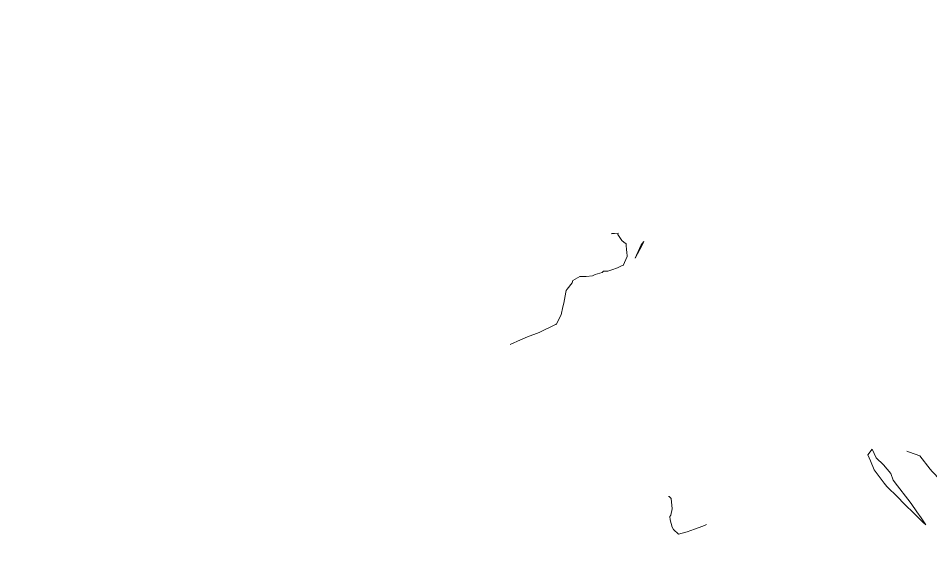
# Model space of a CAD drawing. Header units: millimetres. Extents: x -446 to 392, y -249 to 379.
# Drawn here: x -61.4 to 76.3, y -167.7 to -86 of the extents above; entities that cross this region are included whole.
import ezdxf

# ---------------------------------------------------------------- set-up
doc = ezdxf.new("R2010")
doc.units = ezdxf.units.MM
doc.header["$MEASUREMENT"] = 0
doc.layers.add('Layer 1', color=7, linetype='Continuous')

msp = doc.modelspace()

# ---------------------------------------------------------------- linework, layer by layer
at = {"layer": 'Layer 1', "color": 5, "lineweight": 0}
msp.add_open_spline([(-446.0374, -230.5655), (-446.0374, -230.5655), (392.1616, -230.5655), (392.1616, -230.5655), (392.1616, -230.5655), (392.1616, -230.5655), (392.1616, 379.0343), (392.1616, 379.0343), (392.1616, 379.0343), (392.1616, 379.0343), (-446.0374, 379.0343), (-446.0374, 379.0343), (-446.0374, 379.0343), (-446.0374, 379.0343), (-446.0374, -230.5655), (-446.0374, -230.5655)], degree=3, knots=[0, 0, 0, 0, 0.2, 0.2, 0.2, 0.2, 0.4, 0.4, 0.4, 0.4, 0.6, 0.6, 0.6, 0.6, 1, 1, 1, 1], dxfattribs=at)
at = {"layer": 'Layer 1', "color": 2, "lineweight": 0}
for points, knots in [([(28.0387, -118.5371), (28.0387, -118.5371), (28.2055, -118.4868), (28.2055, -118.4868), (28.2055, -118.4868), (28.2055, -118.4868), (28.5678, -118.4971), (28.5678, -118.4971), (28.5678, -118.4971), (28.5678, -118.4971), (29.1295, -118.4354), (29.1295, -118.4354), (29.1295, -118.4354), (29.1295, -118.4354), (29.042, -118.6085), (29.042, -118.6085), (29.042, -118.6085), (29.042, -118.6085), (29.6677, -119.5118), (29.6677, -119.5118), (29.6677, -119.5118), (29.6677, -119.5118), (29.9345, -119.8027), (29.9345, -119.8027), (29.9345, -119.8027), (29.9345, -119.8027), (30.287, -120.0352), (30.287, -120.0352), (30.287, -120.0352), (30.287, -120.0352), (30.2962, -120.1655), (30.2962, -120.1655), (30.2962, -120.1655), (30.2962, -120.1655), (30.3728, -120.9877), (30.3728, -120.9877), (30.3728, -120.9877), (30.3728, -120.9877), (30.4127, -121.2248), (30.4127, -121.2248), (30.4127, -121.2248), (30.4127, -121.2248), (30.4705, -121.9316), (30.4705, -121.9316), (30.4705, -121.9316), (30.4705, -121.9316), (29.8694, -123.3006), (29.8694, -123.3006), (29.8694, -123.3006), (29.8694, -123.3006), (29.614, -123.3309), (29.614, -123.3309), (29.614, -123.3309), (29.614, -123.3309), (28.998, -123.6446), (28.998, -123.6446), (28.998, -123.6446), (28.998, -123.6446), (28.137, -123.9302), (28.137, -123.9302), (28.137, -123.9302), (28.137, -123.9302), (27.5445, -124.1348), (27.5445, -124.1348), (27.5445, -124.1348), (27.5445, -124.1348), (26.888, -124.1599), (26.888, -124.1599), (26.888, -124.1599), (26.888, -124.1599), (26.6703, -124.3393), (26.6703, -124.3393), (26.6703, -124.3393), (26.6703, -124.3393), (25.6487, -124.6473), (25.6487, -124.6473), (25.6487, -124.6473), (25.6487, -124.6473), (25.2373, -124.8387), (25.2373, -124.8387), (25.2373, -124.8387), (25.2373, -124.8387), (24.2791, -124.9581), (24.2791, -124.9581), (24.2791, -124.9581), (24.2791, -124.9581), (23.3112, -124.9827), (23.3112, -124.9827), (23.3112, -124.9827), (23.3112, -124.9827), (22.2542, -125.5815), (22.2542, -125.5815), (22.2542, -125.5815), (22.2542, -125.5815), (22.1582, -125.9358), (22.1582, -125.9358), (22.1582, -125.9358), (22.1582, -125.9358), (21.3891, -126.8859), (21.3891, -126.8859), (21.3891, -126.8859), (21.3891, -126.8859), (21.2486, -127.0636), (21.2486, -127.0636), (21.2486, -127.0636), (21.2486, -127.0636), (21.188, -127.3048), (21.188, -127.3048), (21.188, -127.3048), (21.188, -127.3048), (20.9274, -128.9971), (20.9274, -128.9971), (20.9274, -128.9971), (20.9274, -128.9971), (20.7692, -129.528), (20.7692, -129.528), (20.7692, -129.528), (20.7692, -129.528), (20.5206, -130.7227), (20.5206, -130.7227), (20.5206, -130.7227), (20.5206, -130.7227), (19.8213, -132.0825), (19.8213, -132.0825), (19.8213, -132.0825), (19.8213, -132.0825), (19.7944, -132.1568), (19.7944, -132.1568), (19.7944, -132.1568), (19.7944, -132.1568), (19.7453, -132.1717), (19.7453, -132.1717), (19.7453, -132.1717), (19.7453, -132.1717), (19.6984, -132.1854), (19.6984, -132.1854), (19.6984, -132.1854), (19.6984, -132.1854), (19.5367, -132.254), (19.5367, -132.254), (19.5367, -132.254), (19.5367, -132.254), (17.1838, -133.4293), (17.1838, -133.4293), (17.1838, -133.4293), (17.1838, -133.4293), (15.432, -134.0641), (15.432, -134.0641), (15.432, -134.0641), (15.432, -134.0641), (14.3795, -134.5326), (14.3795, -134.5326), (14.3795, -134.5326), (14.3795, -134.5326), (12.8197, -135.2022), (12.8197, -135.2022)], [0, 0, 0, 0, 0.025, 0.025, 0.025, 0.025, 0.05, 0.05, 0.05, 0.05, 0.075, 0.075, 0.075, 0.075, 0.1, 0.1, 0.1, 0.1, 0.125, 0.125, 0.125, 0.125, 0.15, 0.15, 0.15, 0.15, 0.175, 0.175, 0.175, 0.175, 0.2, 0.2, 0.2, 0.2, 0.225, 0.225, 0.225, 0.225, 0.25, 0.25, 0.25, 0.25, 0.275, 0.275, 0.275, 0.275, 0.3, 0.3, 0.3, 0.3, 0.325, 0.325, 0.325, 0.325, 0.35, 0.35, 0.35, 0.35, 0.375, 0.375, 0.375, 0.375, 0.4, 0.4, 0.4, 0.4, 0.425, 0.425, 0.425, 0.425, 0.45, 0.45, 0.45, 0.45, 0.475, 0.475, 0.475, 0.475, 0.5, 0.5, 0.5, 0.5, 0.525, 0.525, 0.525, 0.525, 0.55, 0.55, 0.55, 0.55, 0.575, 0.575, 0.575, 0.575, 0.6, 0.6, 0.6, 0.6, 0.625, 0.625, 0.625, 0.625, 0.65, 0.65, 0.65, 0.65, 0.675, 0.675, 0.675, 0.675, 0.7, 0.7, 0.7, 0.7, 0.725, 0.725, 0.725, 0.725, 0.75, 0.75, 0.75, 0.75, 0.775, 0.775, 0.775, 0.775, 0.8, 0.8, 0.8, 0.8, 0.825, 0.825, 0.825, 0.825, 0.85, 0.85, 0.85, 0.85, 0.875, 0.875, 0.875, 0.875, 0.9, 0.9, 0.9, 0.9, 0.925, 0.925, 0.925, 0.925, 0.95, 0.95, 0.95, 0.95, 1, 1, 1, 1]), ([(32.5411, -120.302), (32.5411, -120.302), (32.5577, -120.1889), (32.5577, -120.1889), (32.5577, -120.1889), (32.5577, -120.1889), (32.9616, -119.677), (32.9616, -119.677), (32.9616, -119.677), (32.9616, -119.677), (32.7914, -120.1278), (32.7914, -120.1278), (32.7914, -120.1278), (32.7914, -120.1278), (32.7228, -120.2232), (32.7228, -120.2232), (32.7228, -120.2232), (32.7228, -120.2232), (31.6898, -122.2178), (31.6898, -122.2178), (31.6898, -122.2178), (31.6898, -122.2178), (32.5411, -120.302), (32.5411, -120.302)], [0, 0, 0, 0, 0.14285714, 0.14285714, 0.14285714, 0.14285714, 0.28571429, 0.28571429, 0.28571429, 0.28571429, 0.42857143, 0.42857143, 0.42857143, 0.42857143, 0.57142857, 0.57142857, 0.57142857, 0.57142857, 0.71428571, 0.71428571, 0.71428571, 0.71428571, 1, 1, 1, 1]), ([(72.6455, -151.3), (72.6455, -151.3), (73.0495, -151.456), (73.0495, -151.456), (73.0495, -151.456), (73.0495, -151.456), (74.6196, -151.9856), (74.6196, -151.9856), (74.6196, -151.9856), (74.6196, -151.9856), (76.196, -153.994), (76.196, -153.994), (76.196, -153.994), (76.196, -153.994), (76.5086, -154.3631), (76.5086, -154.3631), (76.5086, -154.3631), (76.5086, -154.3631), (77.7136, -155.651), (77.7136, -155.651), (77.7136, -155.651), (77.7136, -155.651), (78.2878, -156.316), (78.2878, -156.316), (78.2878, -156.316), (78.2878, -156.316), (78.5729, -156.6274), (78.5729, -156.6274), (78.5729, -156.6274), (78.5729, -156.6274), (79.7265, -158.0096), (79.7265, -158.0096), (79.7265, -158.0096), (79.7265, -158.0096), (80.1642, -158.4884), (80.1642, -158.4884), (80.1642, -158.4884), (80.1642, -158.4884), (81.4235, -159.8488), (81.4235, -159.8488), (81.4235, -159.8488), (81.4235, -159.8488), (82.5725, -161.1155), (82.5725, -161.1155), (82.5725, -161.1155), (82.5725, -161.1155), (83.1673, -161.6635), (83.1673, -161.6635), (83.1673, -161.6635), (83.1673, -161.6635), (84.834, -163.5644), (84.834, -163.5644), (84.834, -163.5644), (84.834, -163.5644), (84.8585, -163.5856), (84.8585, -163.5856), (84.8585, -163.5856), (84.8585, -163.5856), (84.914, -163.6513), (84.914, -163.6513), (84.914, -163.6513), (84.914, -163.6513), (84.6997, -163.7136), (84.6997, -163.7136), (84.6997, -163.7136), (84.6997, -163.7136), (83.285, -164.3272), (83.285, -164.3272), (83.285, -164.3272), (83.285, -164.3272), (81.4126, -163.1148), (81.4126, -163.1148), (81.4126, -163.1148), (81.4126, -163.1148), (80.531, -163.2062), (80.531, -163.2062), (80.531, -163.2062), (80.531, -163.2062), (80.1619, -163.1479), (80.1619, -163.1479), (80.1619, -163.1479), (80.1619, -163.1479), (79.7602, -163.1519), (79.7602, -163.1519), (79.7602, -163.1519), (79.7602, -163.1519), (79.2694, -163.2439), (79.2694, -163.2439)], [0, 0, 0, 0, 0.04347826, 0.04347826, 0.04347826, 0.04347826, 0.08695652, 0.08695652, 0.08695652, 0.08695652, 0.13043478, 0.13043478, 0.13043478, 0.13043478, 0.17391304, 0.17391304, 0.17391304, 0.17391304, 0.2173913, 0.2173913, 0.2173913, 0.2173913, 0.26086957, 0.26086957, 0.26086957, 0.26086957, 0.30434783, 0.30434783, 0.30434783, 0.30434783, 0.34782609, 0.34782609, 0.34782609, 0.34782609, 0.39130435, 0.39130435, 0.39130435, 0.39130435, 0.43478261, 0.43478261, 0.43478261, 0.43478261, 0.47826087, 0.47826087, 0.47826087, 0.47826087, 0.52173913, 0.52173913, 0.52173913, 0.52173913, 0.56521739, 0.56521739, 0.56521739, 0.56521739, 0.60869565, 0.60869565, 0.60869565, 0.60869565, 0.65217391, 0.65217391, 0.65217391, 0.65217391, 0.69565217, 0.69565217, 0.69565217, 0.69565217, 0.73913043, 0.73913043, 0.73913043, 0.73913043, 0.7826087, 0.7826087, 0.7826087, 0.7826087, 0.82608696, 0.82608696, 0.82608696, 0.82608696, 0.86956522, 0.86956522, 0.86956522, 0.86956522, 0.91304348, 0.91304348, 0.91304348, 0.91304348, 1, 1, 1, 1]), ([(36.7207, -158.1204), (36.7207, -158.1204), (36.7818, -158.1358), (36.7818, -158.1358), (36.7818, -158.1358), (36.7818, -158.1358), (37.1252, -158.4272), (37.1252, -158.4272), (37.1252, -158.4272), (37.1252, -158.4272), (37.2555, -160.0231), (37.2555, -160.0231), (37.2555, -160.0231), (37.2555, -160.0231), (37.0486, -160.9687), (37.0486, -160.9687), (37.0486, -160.9687), (37.0486, -160.9687), (36.8984, -161.1361), (36.8984, -161.1361), (36.8984, -161.1361), (36.8984, -161.1361), (36.9744, -161.6686), (36.9744, -161.6686), (36.9744, -161.6686), (36.9744, -161.6686), (37.2412, -162.7805), (37.2412, -162.7805), (37.2412, -162.7805), (37.2412, -162.7805), (37.468, -163.1268), (37.468, -163.1268), (37.468, -163.1268), (37.468, -163.1268), (38.1902, -163.8181), (38.1902, -163.8181), (38.1902, -163.8181), (38.1902, -163.8181), (39.5015, -163.4787), (39.5015, -163.4787), (39.5015, -163.4787), (39.5015, -163.4787), (40.6277, -163.0702), (40.6277, -163.0702), (40.6277, -163.0702), (40.6277, -163.0702), (41.8636, -162.596), (41.8636, -162.596), (41.8636, -162.596), (41.8636, -162.596), (42.4561, -162.34), (42.4561, -162.34)], [0, 0, 0, 0, 0.07142857, 0.07142857, 0.07142857, 0.07142857, 0.14285714, 0.14285714, 0.14285714, 0.14285714, 0.21428571, 0.21428571, 0.21428571, 0.21428571, 0.28571429, 0.28571429, 0.28571429, 0.28571429, 0.35714286, 0.35714286, 0.35714286, 0.35714286, 0.42857143, 0.42857143, 0.42857143, 0.42857143, 0.5, 0.5, 0.5, 0.5, 0.57142857, 0.57142857, 0.57142857, 0.57142857, 0.64285714, 0.64285714, 0.64285714, 0.64285714, 0.71428571, 0.71428571, 0.71428571, 0.71428571, 0.78571429, 0.78571429, 0.78571429, 0.78571429, 0.85714286, 0.85714286, 0.85714286, 0.85714286, 1, 1, 1, 1])]:
    msp.add_open_spline(points, degree=3, knots=knots, dxfattribs=at)
at = {"layer": 'Layer 1', "color": 3, "lineweight": 0}
msp.add_open_spline([(74.8259, -161.3509), (74.8259, -161.3509), (75.5395, -162.4125), (75.5395, -162.4125), (75.5395, -162.4125), (75.5395, -162.4125), (75.0367, -161.9503), (75.0367, -161.9503), (75.0367, -161.9503), (75.0367, -161.9503), (73.8763, -160.8156), (73.8763, -160.8156), (73.8763, -160.8156), (73.8763, -160.8156), (72.2107, -159.2157), (72.2107, -159.2157), (72.2107, -159.2157), (72.2107, -159.2157), (71.3102, -158.2216), (71.3102, -158.2216), (71.3102, -158.2216), (71.3102, -158.2216), (69.659, -156.6474), (69.659, -156.6474), (69.659, -156.6474), (69.659, -156.6474), (69.2573, -156.1521), (69.2573, -156.1521), (69.2573, -156.1521), (69.2573, -156.1521), (67.7506, -154.1265), (67.7506, -154.1265), (67.7506, -154.1265), (67.7506, -154.1265), (67.1878, -152.7787), (67.1878, -152.7787), (67.1878, -152.7787), (67.1878, -152.7787), (66.7993, -151.8679), (66.7993, -151.8679), (66.7993, -151.8679), (66.7993, -151.8679), (67.4535, -151.0223), (67.4535, -151.0223), (67.4535, -151.0223), (67.4535, -151.0223), (68.03, -152.3016), (68.03, -152.3016), (68.03, -152.3016), (68.03, -152.3016), (69.1516, -153.3523), (69.1516, -153.3523), (69.1516, -153.3523), (69.1516, -153.3523), (70.2783, -154.6654), (70.2783, -154.6654), (70.2783, -154.6654), (70.2783, -154.6654), (70.5966, -155.6978), (70.5966, -155.6978), (70.5966, -155.6978), (70.5966, -155.6978), (71.2451, -156.5149), (71.2451, -156.5149), (71.2451, -156.5149), (71.2451, -156.5149), (72.8444, -158.5335), (72.8444, -158.5335), (72.8444, -158.5335), (72.8444, -158.5335), (73.3215, -159.2197), (73.3215, -159.2197), (73.3215, -159.2197), (73.3215, -159.2197), (74.1905, -160.4756), (74.1905, -160.4756), (74.1905, -160.4756), (74.1905, -160.4756), (74.8259, -161.3509), (74.8259, -161.3509)], degree=3, knots=[0, 0, 0, 0, 0.04761905, 0.04761905, 0.04761905, 0.04761905, 0.0952381, 0.0952381, 0.0952381, 0.0952381, 0.14285714, 0.14285714, 0.14285714, 0.14285714, 0.19047619, 0.19047619, 0.19047619, 0.19047619, 0.23809524, 0.23809524, 0.23809524, 0.23809524, 0.28571429, 0.28571429, 0.28571429, 0.28571429, 0.33333333, 0.33333333, 0.33333333, 0.33333333, 0.38095238, 0.38095238, 0.38095238, 0.38095238, 0.42857143, 0.42857143, 0.42857143, 0.42857143, 0.47619048, 0.47619048, 0.47619048, 0.47619048, 0.52380952, 0.52380952, 0.52380952, 0.52380952, 0.57142857, 0.57142857, 0.57142857, 0.57142857, 0.61904762, 0.61904762, 0.61904762, 0.61904762, 0.66666667, 0.66666667, 0.66666667, 0.66666667, 0.71428571, 0.71428571, 0.71428571, 0.71428571, 0.76190476, 0.76190476, 0.76190476, 0.76190476, 0.80952381, 0.80952381, 0.80952381, 0.80952381, 0.85714286, 0.85714286, 0.85714286, 0.85714286, 0.9047619, 0.9047619, 0.9047619, 0.9047619, 1, 1, 1, 1], dxfattribs=at)

doc.saveas('drawing.dxf')
